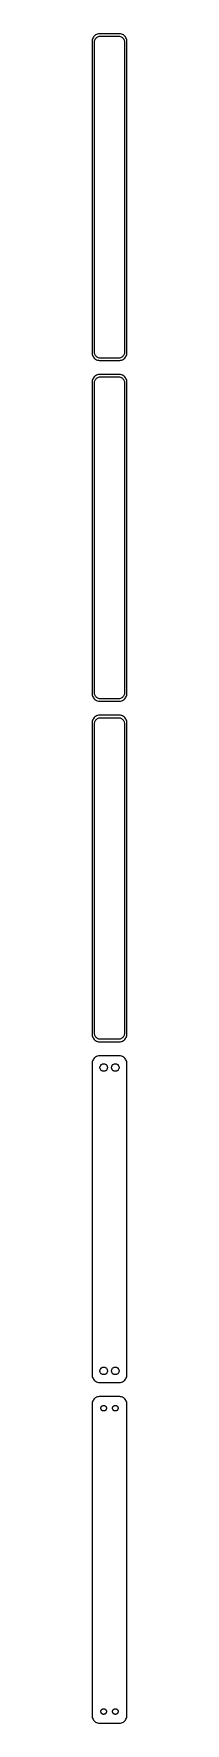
# Model space of a CAD drawing. Header units: metres. Extents: x -11 to 11, y 771 to 1857.
import ezdxf

# ---------------------------------------------------------------- set-up
doc = ezdxf.new("R2010")
doc.units = ezdxf.units.M

msp = doc.modelspace()

# ---------------------------------------------------------------- linework, layer by layer
for p, q in [((-11.2106, 1852.63), (-11.25, 1852)), ((-11.25, 1852), (-11.25, 1652)), ((-11.0929, 1853.24), (-11.2106, 1852.63)), ((-10.8989, 1853.84), (-11.0929, 1853.24)), ((-10.6315, 1854.41), (-10.8989, 1853.84)), ((-10.2951, 1854.94), (-10.6315, 1854.41)), ((-9.89484, 1855.42), (-10.2951, 1854.94)), ((-9.43712, 1855.85), (-9.89484, 1855.42)), ((-9.75, 1851.5), (-9.71844, 1852)), ((-9.75, 1652.5), (-9.75, 1851.5)), ((-9.71844, 1852), (-9.62433, 1852.49)), ((-9.62433, 1852.49), (-9.4691, 1852.97)), ((-9.4691, 1852.97), (-9.25522, 1853.43)), ((-8.92912, 1856.22), (-9.43712, 1855.85)), ((-9.25522, 1853.43), (-8.98605, 1853.85)), ((-8.98605, 1853.85), (-8.66586, 1854.24)), ((-8.37889, 1856.52), (-8.92912, 1856.22)), ((-8.66586, 1854.24), (-8.29968, 1854.58)), ((-7.79507, 1856.76), (-8.37889, 1856.52)), ((-8.29968, 1854.58), (-7.8933, 1854.88)), ((-7.8933, 1854.88), (-7.45311, 1855.12)), ((-7.1869, 1856.91), (-7.79507, 1856.76)), ((-7.45311, 1855.12), (-6.98605, 1855.3)), ((-6.56395, 1856.99), (-7.1869, 1856.91)), ((-6.98605, 1855.3), (-6.49951, 1855.43)), ((6.56395, 1856.99), (-6.56395, 1856.99)), ((-6.49951, 1855.43), (-6.00116, 1855.49)), ((-6.00116, 1855.49), (6.00116, 1855.49)), ((6.00116, 1855.49), (6.49951, 1855.43)), ((6.49951, 1855.43), (6.98605, 1855.3)), ((7.1869, 1856.91), (6.56395, 1856.99)), ((6.98605, 1855.3), (7.45311, 1855.12)), ((7.79507, 1856.76), (7.1869, 1856.91)), ((7.45311, 1855.12), (7.8933, 1854.88)), ((8.37889, 1856.52), (7.79507, 1856.76)), ((7.8933, 1854.88), (8.29968, 1854.58)), ((8.29968, 1854.58), (8.66586, 1854.24)), ((8.92912, 1856.22), (8.37889, 1856.52)), ((8.66586, 1854.24), (8.98605, 1853.85)), ((9.43712, 1855.85), (8.92912, 1856.22)), ((8.98605, 1853.85), (9.25522, 1853.43)), ((9.25522, 1853.43), (9.4691, 1852.97)), ((9.89484, 1855.42), (9.43712, 1855.85)), ((9.4691, 1852.97), (9.62433, 1852.49)), ((9.62433, 1852.49), (9.71844, 1852)), ((9.71844, 1852), (9.75, 1851.5)), ((9.75, 1851.5), (9.75, 1652.5)), ((10.2951, 1854.94), (9.89484, 1855.42)), ((10.6315, 1854.41), (10.2951, 1854.94)), ((10.8989, 1853.84), (10.6315, 1854.41)), ((11.0929, 1853.24), (10.8989, 1853.84)), ((11.2106, 1852.63), (11.0929, 1853.24)), ((11.25, 1852), (11.2106, 1852.63)), ((11.25, 1652), (11.25, 1852)), ((-11.25, 1652), (-11.2106, 1651.37)), ((-11.2106, 1651.37), (-11.0929, 1650.76)), ((-11.0929, 1650.76), (-10.8989, 1650.16)), ((-9.71844, 1652), (-9.75, 1652.5)), ((-9.62433, 1651.51), (-9.71844, 1652)), ((-9.4691, 1651.03), (-9.62433, 1651.51)), ((-9.25522, 1650.57), (-9.4691, 1651.03)), ((9.4691, 1651.03), (9.25522, 1650.57)), ((9.62433, 1651.51), (9.4691, 1651.03)), ((9.71844, 1652), (9.62433, 1651.51)), ((9.75, 1652.5), (9.71844, 1652)), ((10.8989, 1650.16), (11.0929, 1650.76)), ((11.0929, 1650.76), (11.2106, 1651.37)), ((11.2106, 1651.37), (11.25, 1652)), ((-10.8989, 1650.16), (-10.6315, 1649.59)), ((-10.6315, 1649.59), (-10.2951, 1649.06)), ((-10.2951, 1649.06), (-9.89484, 1648.58)), ((-9.89484, 1648.58), (-9.43712, 1648.15)), ((-9.43712, 1648.15), (-8.92912, 1647.78)), ((-8.98605, 1650.15), (-9.25522, 1650.57)), ((-8.66586, 1649.76), (-8.98605, 1650.15)), ((-8.92912, 1647.78), (-8.37889, 1647.48)), ((-8.29968, 1649.42), (-8.66586, 1649.76)), ((-8.37889, 1647.48), (-7.79507, 1647.24)), ((-7.8933, 1649.12), (-8.29968, 1649.42)), ((-7.45311, 1648.88), (-7.8933, 1649.12)), ((-7.79507, 1647.24), (-7.1869, 1647.09)), ((-6.98605, 1648.7), (-7.45311, 1648.88)), ((-7.1869, 1647.09), (-6.56395, 1647.01)), ((-6.49951, 1648.57), (-6.98605, 1648.7)), ((-6.56395, 1647.01), (6.56395, 1647.01)), ((-6.00116, 1648.51), (-6.49951, 1648.57)), ((6.00116, 1648.51), (-6.00116, 1648.51)), ((6.49951, 1648.57), (6.00116, 1648.51)), ((6.98605, 1648.7), (6.49951, 1648.57)), ((6.56395, 1647.01), (7.1869, 1647.09)), ((7.45311, 1648.88), (6.98605, 1648.7)), ((7.1869, 1647.09), (7.79507, 1647.24)), ((7.8933, 1649.12), (7.45311, 1648.88)), ((7.79507, 1647.24), (8.37889, 1647.48)), ((8.29968, 1649.42), (7.8933, 1649.12)), ((8.66586, 1649.76), (8.29968, 1649.42)), ((8.37889, 1647.48), (8.92912, 1647.78)), ((8.98605, 1650.15), (8.66586, 1649.76)), ((8.92912, 1647.78), (9.43712, 1648.15)), ((9.25522, 1650.57), (8.98605, 1650.15)), ((9.43712, 1648.15), (9.89484, 1648.58)), ((9.89484, 1648.58), (10.2951, 1649.06)), ((10.2951, 1649.06), (10.6315, 1649.59)), ((10.6315, 1649.59), (10.8989, 1650.16)), ((-11.2106, 1633.63), (-11.25, 1633)), ((-11.25, 1633), (-11.25, 1433)), ((-11.0929, 1634.24), (-11.2106, 1633.63)), ((-10.8989, 1634.84), (-11.0929, 1634.24)), ((-10.6315, 1635.41), (-10.8989, 1634.84)), ((-10.2951, 1635.94), (-10.6315, 1635.41)), ((-9.89484, 1636.42), (-10.2951, 1635.94)), ((-9.43712, 1636.85), (-9.89484, 1636.42)), ((-9.75, 1632.5), (-9.71844, 1633)), ((-9.75, 1433.5), (-9.75, 1632.5)), ((-9.71844, 1633), (-9.62433, 1633.49)), ((-9.62433, 1633.49), (-9.4691, 1633.97)), ((-9.4691, 1633.97), (-9.25522, 1634.43)), ((-8.92912, 1637.22), (-9.43712, 1636.85)), ((-9.25522, 1634.43), (-8.98605, 1634.85)), ((-8.98605, 1634.85), (-8.66586, 1635.24)), ((-8.37889, 1637.52), (-8.92912, 1637.22)), ((-8.66586, 1635.24), (-8.29968, 1635.58)), ((-7.79507, 1637.76), (-8.37889, 1637.52)), ((-8.29968, 1635.58), (-7.8933, 1635.88)), ((-7.8933, 1635.88), (-7.45311, 1636.12)), ((-7.1869, 1637.91), (-7.79507, 1637.76)), ((-7.45311, 1636.12), (-6.98605, 1636.3)), ((-6.56395, 1637.99), (-7.1869, 1637.91)), ((-6.98605, 1636.3), (-6.49951, 1636.43)), ((6.56395, 1637.99), (-6.56395, 1637.99)), ((-6.49951, 1636.43), (-6.00116, 1636.49)), ((-6.00116, 1636.49), (6.00116, 1636.49)), ((6.00116, 1636.49), (6.49951, 1636.43)), ((6.49951, 1636.43), (6.98605, 1636.3)), ((7.1869, 1637.91), (6.56395, 1637.99)), ((6.98605, 1636.3), (7.45311, 1636.12)), ((7.79507, 1637.76), (7.1869, 1637.91)), ((7.45311, 1636.12), (7.8933, 1635.88)), ((8.37889, 1637.52), (7.79507, 1637.76)), ((7.8933, 1635.88), (8.29968, 1635.58)), ((8.29968, 1635.58), (8.66586, 1635.24)), ((8.92912, 1637.22), (8.37889, 1637.52)), ((8.66586, 1635.24), (8.98605, 1634.85)), ((9.43712, 1636.85), (8.92912, 1637.22)), ((8.98605, 1634.85), (9.25522, 1634.43)), ((9.25522, 1634.43), (9.4691, 1633.97)), ((9.89484, 1636.42), (9.43712, 1636.85)), ((9.4691, 1633.97), (9.62433, 1633.49)), ((9.62433, 1633.49), (9.71844, 1633)), ((9.71844, 1633), (9.75, 1632.5)), ((9.75, 1632.5), (9.75, 1433.5)), ((10.2951, 1635.94), (9.89484, 1636.42)), ((10.6315, 1635.41), (10.2951, 1635.94)), ((10.8989, 1634.84), (10.6315, 1635.41)), ((11.0929, 1634.24), (10.8989, 1634.84)), ((11.2106, 1633.63), (11.0929, 1634.24)), ((11.25, 1633), (11.2106, 1633.63)), ((11.25, 1433), (11.25, 1633)), ((-9.71844, 1433), (-9.75, 1433.5)), ((9.75, 1433.5), (9.71844, 1433)), ((-11.25, 1433), (-11.2106, 1432.37)), ((-11.2106, 1432.37), (-11.0929, 1431.76)), ((-11.0929, 1431.76), (-10.8989, 1431.16)), ((-10.8989, 1431.16), (-10.6315, 1430.59)), ((-10.6315, 1430.59), (-10.2951, 1430.06)), ((-10.2951, 1430.06), (-9.89484, 1429.58)), ((-9.89484, 1429.58), (-9.43712, 1429.15)), ((-9.62433, 1432.51), (-9.71844, 1433)), ((-9.4691, 1432.03), (-9.62433, 1432.51)), ((-9.25522, 1431.57), (-9.4691, 1432.03)), ((-9.43712, 1429.15), (-8.92912, 1428.78)), ((-8.98605, 1431.15), (-9.25522, 1431.57)), ((-8.66586, 1430.76), (-8.98605, 1431.15)), ((-8.92912, 1428.78), (-8.37889, 1428.48)), ((-8.29968, 1430.42), (-8.66586, 1430.76)), ((-8.37889, 1428.48), (-7.79507, 1428.24)), ((-7.8933, 1430.12), (-8.29968, 1430.42)), ((-7.45311, 1429.88), (-7.8933, 1430.12)), ((-7.79507, 1428.24), (-7.1869, 1428.09)), ((-6.98605, 1429.7), (-7.45311, 1429.88)), ((-7.1869, 1428.09), (-6.56395, 1428.01)), ((-6.49951, 1429.57), (-6.98605, 1429.7)), ((-6.56395, 1428.01), (6.56395, 1428.01)), ((-6.00116, 1429.51), (-6.49951, 1429.57)), ((6.00116, 1429.51), (-6.00116, 1429.51)), ((6.49951, 1429.57), (6.00116, 1429.51)), ((6.98605, 1429.7), (6.49951, 1429.57)), ((6.56395, 1428.01), (7.1869, 1428.09)), ((7.45311, 1429.88), (6.98605, 1429.7)), ((7.1869, 1428.09), (7.79507, 1428.24)), ((7.8933, 1430.12), (7.45311, 1429.88)), ((7.79507, 1428.24), (8.37889, 1428.48)), ((8.29968, 1430.42), (7.8933, 1430.12)), ((8.66586, 1430.76), (8.29968, 1430.42)), ((8.37889, 1428.48), (8.92912, 1428.78)), ((8.98605, 1431.15), (8.66586, 1430.76)), ((8.92912, 1428.78), (9.43712, 1429.15)), ((9.25522, 1431.57), (8.98605, 1431.15)), ((9.4691, 1432.03), (9.25522, 1431.57)), ((9.43712, 1429.15), (9.89484, 1429.58)), ((9.62433, 1432.51), (9.4691, 1432.03)), ((9.71844, 1433), (9.62433, 1432.51)), ((9.89484, 1429.58), (10.2951, 1430.06)), ((10.2951, 1430.06), (10.6315, 1430.59)), ((10.6315, 1430.59), (10.8989, 1431.16)), ((10.8989, 1431.16), (11.0929, 1431.76)), ((11.0929, 1431.76), (11.2106, 1432.37)), ((11.2106, 1432.37), (11.25, 1433)), ((-11.2106, 1414.63), (-11.25, 1414)), ((-11.25, 1414), (-11.25, 1214)), ((-11.0929, 1415.24), (-11.2106, 1414.63)), ((-10.8989, 1415.84), (-11.0929, 1415.24)), ((-10.6315, 1416.41), (-10.8989, 1415.84)), ((-10.2951, 1416.94), (-10.6315, 1416.41)), ((-9.89484, 1417.42), (-10.2951, 1416.94)), ((-9.43712, 1417.85), (-9.89484, 1417.42)), ((-9.62262, 1413.5), (-9.59209, 1413.99)), ((-9.62262, 1214.5), (-9.62262, 1413.5)), ((-9.59209, 1413.99), (-9.50096, 1414.46)), ((-9.50096, 1414.46), (-9.35068, 1414.93)), ((-8.92912, 1418.22), (-9.43712, 1417.85)), ((-9.35068, 1414.93), (-9.1436, 1415.37)), ((-9.1436, 1415.37), (-8.88301, 1415.78)), ((-8.37889, 1418.52), (-8.92912, 1418.22)), ((-8.88301, 1415.78), (-8.57301, 1416.15)), ((-8.57301, 1416.15), (-8.21851, 1416.48)), ((-7.79507, 1418.76), (-8.37889, 1418.52)), ((-8.21851, 1416.48), (-7.82506, 1416.77)), ((-7.82506, 1416.77), (-7.39888, 1417)), ((-7.1869, 1418.91), (-7.79507, 1418.76)), ((-7.39888, 1417), (-6.9467, 1417.18)), ((-6.56395, 1418.99), (-7.1869, 1418.91)), ((-6.9467, 1417.18), (-6.47565, 1417.3)), ((6.56395, 1418.99), (-6.56395, 1418.99)), ((-6.47565, 1417.3), (-5.99316, 1417.36)), ((-5.99316, 1417.36), (5.99316, 1417.36)), ((5.99316, 1417.36), (6.47565, 1417.3)), ((6.47565, 1417.3), (6.9467, 1417.18)), ((7.1869, 1418.91), (6.56395, 1418.99)), ((6.9467, 1417.18), (7.39888, 1417)), ((7.79507, 1418.76), (7.1869, 1418.91)), ((7.39888, 1417), (7.82506, 1416.77)), ((8.37889, 1418.52), (7.79507, 1418.76)), ((7.82506, 1416.77), (8.21851, 1416.48)), ((8.21851, 1416.48), (8.57301, 1416.15)), ((8.92912, 1418.22), (8.37889, 1418.52)), ((8.57301, 1416.15), (8.88301, 1415.78)), ((8.88301, 1415.78), (9.1436, 1415.37)), ((9.43712, 1417.85), (8.92912, 1418.22)), ((9.1436, 1415.37), (9.35068, 1414.93)), ((9.35068, 1414.93), (9.50096, 1414.46)), ((9.89484, 1417.42), (9.43712, 1417.85)), ((9.50096, 1414.46), (9.59209, 1413.99)), ((9.59209, 1413.99), (9.62262, 1413.5)), ((9.62262, 1413.5), (9.62262, 1214.5)), ((10.2951, 1416.94), (9.89484, 1417.42)), ((10.6315, 1416.41), (10.2951, 1416.94)), ((10.8989, 1415.84), (10.6315, 1416.41)), ((11.0929, 1415.24), (10.8989, 1415.84)), ((11.2106, 1414.63), (11.0929, 1415.24)), ((11.25, 1414), (11.2106, 1414.63)), ((11.25, 1214), (11.25, 1414)), ((-11.25, 1214), (-11.2106, 1213.37)), ((-11.2106, 1213.37), (-11.0929, 1212.76)), ((-11.0929, 1212.76), (-10.8989, 1212.16)), ((-10.8989, 1212.16), (-10.6315, 1211.59)), ((-10.6315, 1211.59), (-10.2951, 1211.06)), ((-10.2951, 1211.06), (-9.89484, 1210.58)), ((-9.89484, 1210.58), (-9.43712, 1210.15)), ((-9.59209, 1214.01), (-9.62262, 1214.5)), ((-9.50096, 1213.54), (-9.59209, 1214.01)), ((-9.35068, 1213.07), (-9.50096, 1213.54)), ((-9.43712, 1210.15), (-8.92912, 1209.78)), ((-9.1436, 1212.63), (-9.35068, 1213.07)), ((-8.88301, 1212.22), (-9.1436, 1212.63)), ((-8.92912, 1209.78), (-8.37889, 1209.48)), ((-8.57301, 1211.85), (-8.88301, 1212.22)), ((-8.21851, 1211.52), (-8.57301, 1211.85)), ((-8.37889, 1209.48), (-7.79507, 1209.24)), ((-7.82506, 1211.23), (-8.21851, 1211.52)), ((-7.39888, 1211), (-7.82506, 1211.23)), ((-7.79507, 1209.24), (-7.1869, 1209.09)), ((-6.9467, 1210.82), (-7.39888, 1211)), ((-7.1869, 1209.09), (-6.56395, 1209.01)), ((-6.47565, 1210.7), (-6.9467, 1210.82)), ((-6.56395, 1209.01), (6.56395, 1209.01)), ((-5.99316, 1210.64), (-6.47565, 1210.7)), ((5.99316, 1210.64), (-5.99316, 1210.64)), ((6.47565, 1210.7), (5.99316, 1210.64)), ((6.9467, 1210.82), (6.47565, 1210.7)), ((6.56395, 1209.01), (7.1869, 1209.09)), ((7.39888, 1211), (6.9467, 1210.82)), ((7.1869, 1209.09), (7.79507, 1209.24)), ((7.82506, 1211.23), (7.39888, 1211)), ((7.79507, 1209.24), (8.37889, 1209.48)), ((8.21851, 1211.52), (7.82506, 1211.23)), ((8.57301, 1211.85), (8.21851, 1211.52)), ((8.37889, 1209.48), (8.92912, 1209.78)), ((8.88301, 1212.22), (8.57301, 1211.85)), ((9.1436, 1212.63), (8.88301, 1212.22)), ((8.92912, 1209.78), (9.43712, 1210.15)), ((9.35068, 1213.07), (9.1436, 1212.63)), ((9.50096, 1213.54), (9.35068, 1213.07)), ((9.43712, 1210.15), (9.89484, 1210.58)), ((9.59209, 1214.01), (9.50096, 1213.54)), ((9.62262, 1214.5), (9.59209, 1214.01)), ((9.89484, 1210.58), (10.2951, 1211.06)), ((10.2951, 1211.06), (10.6315, 1211.59)), ((10.6315, 1211.59), (10.8989, 1212.16)), ((10.8989, 1212.16), (11.0929, 1212.76)), ((11.0929, 1212.76), (11.2106, 1213.37)), ((11.2106, 1213.37), (11.25, 1214)), ((-11.2106, 1195.63), (-11.25, 1195)), ((-11.25, 1195), (-11.25, 995)), ((-11.0929, 1196.24), (-11.2106, 1195.63)), ((-10.8989, 1196.84), (-11.0929, 1196.24)), ((-10.6315, 1197.41), (-10.8989, 1196.84)), ((-10.2951, 1197.94), (-10.6315, 1197.41)), ((-9.89484, 1198.42), (-10.2951, 1197.94)), ((-9.43712, 1198.85), (-9.89484, 1198.42)), ((-8.92912, 1199.22), (-9.43712, 1198.85)), ((-8.37889, 1199.52), (-8.92912, 1199.22)), ((-7.79507, 1199.76), (-8.37889, 1199.52)), ((-7.1869, 1199.91), (-7.79507, 1199.76)), ((-6.56395, 1199.99), (-7.1869, 1199.91)), ((6.56395, 1199.99), (-6.56395, 1199.99)), ((-5.03598, 1194.53), (-4.77187, 1194.67)), ((-4.77187, 1194.67), (-4.49164, 1194.78)), ((-4.49164, 1194.78), (-4.19971, 1194.86)), ((-4.19971, 1194.86), (-3.9007, 1194.9)), ((-3.9007, 1194.9), (-3.59929, 1194.9)), ((-3.59929, 1194.9), (-3.30028, 1194.86)), ((-3.30028, 1194.86), (-3.00835, 1194.78)), ((-3.00835, 1194.78), (-2.72812, 1194.67)), ((-2.72812, 1194.67), (-2.464, 1194.53)), ((2.464, 1194.53), (2.72812, 1194.67)), ((2.72812, 1194.67), (3.00835, 1194.78)), ((3.00835, 1194.78), (3.30028, 1194.86)), ((3.30028, 1194.86), (3.59929, 1194.9)), ((3.59929, 1194.9), (3.9007, 1194.9)), ((3.9007, 1194.9), (4.19971, 1194.86)), ((4.19971, 1194.86), (4.49164, 1194.78)), ((4.49164, 1194.78), (4.77187, 1194.67)), ((4.77187, 1194.67), (5.03598, 1194.53)), ((7.1869, 1199.91), (6.56395, 1199.99)), ((7.79507, 1199.76), (7.1869, 1199.91)), ((8.37889, 1199.52), (7.79507, 1199.76)), ((8.92912, 1199.22), (8.37889, 1199.52)), ((9.43712, 1198.85), (8.92912, 1199.22)), ((9.89484, 1198.42), (9.43712, 1198.85)), ((10.2951, 1197.94), (9.89484, 1198.42)), ((10.6315, 1197.41), (10.2951, 1197.94)), ((10.8989, 1196.84), (10.6315, 1197.41)), ((11.0929, 1196.24), (10.8989, 1196.84)), ((11.2106, 1195.63), (11.0929, 1196.24)), ((11.25, 1195), (11.2106, 1195.63)), ((11.25, 995), (11.25, 1195)), ((-6.14999, 1192.5), (-6.13107, 1192.8)), ((-6.13107, 1192.2), (-6.14999, 1192.5)), ((-6.13107, 1192.8), (-6.07458, 1193.1)), ((-6.07458, 1191.9), (-6.13107, 1192.2)), ((-6.07458, 1193.1), (-5.98146, 1193.38)), ((-5.98146, 1191.62), (-6.07458, 1191.9)), ((-5.98146, 1193.38), (-5.85313, 1193.66)), ((-5.85313, 1191.34), (-5.98146, 1191.62)), ((-5.85313, 1193.66), (-5.69164, 1193.91)), ((-5.69164, 1191.09), (-5.85313, 1191.34)), ((-5.69164, 1193.91), (-5.49951, 1194.14)), ((-5.49951, 1190.86), (-5.69164, 1191.09)), ((-5.49951, 1194.14), (-5.27982, 1194.35)), ((-5.27982, 1190.65), (-5.49951, 1190.86)), ((-5.27982, 1194.35), (-5.03598, 1194.53)), ((-5.03598, 1190.47), (-5.27982, 1190.65)), ((-4.77187, 1190.33), (-5.03598, 1190.47)), ((-4.49164, 1190.22), (-4.77187, 1190.33)), ((-4.19971, 1190.14), (-4.49164, 1190.22)), ((-3.9007, 1190.1), (-4.19971, 1190.14)), ((-3.59929, 1190.1), (-3.9007, 1190.1)), ((-3.30028, 1190.14), (-3.59929, 1190.1)), ((-3.00835, 1190.22), (-3.30028, 1190.14)), ((-2.72812, 1190.33), (-3.00835, 1190.22)), ((-2.464, 1190.47), (-2.72812, 1190.33)), ((-2.464, 1194.53), (-2.22017, 1194.35)), ((-2.22017, 1190.65), (-2.464, 1190.47)), ((-2.22017, 1194.35), (-2.00047, 1194.14)), ((-2.00047, 1190.86), (-2.22017, 1190.65)), ((-2.00047, 1194.14), (-1.80835, 1193.91)), ((-1.80835, 1191.09), (-2.00047, 1190.86)), ((-1.80835, 1193.91), (-1.64685, 1193.66)), ((-1.64685, 1191.34), (-1.80835, 1191.09)), ((-1.64685, 1193.66), (-1.51852, 1193.38)), ((-1.51852, 1191.62), (-1.64685, 1191.34)), ((-1.51852, 1193.38), (-1.4254, 1193.1)), ((-1.4254, 1191.9), (-1.51852, 1191.62)), ((-1.4254, 1193.1), (-1.36891, 1192.8)), ((-1.36891, 1192.2), (-1.4254, 1191.9)), ((-1.36891, 1192.8), (-1.34999, 1192.5)), ((-1.34999, 1192.5), (-1.36891, 1192.2)), ((1.34999, 1192.5), (1.36891, 1192.8)), ((1.36891, 1192.2), (1.34999, 1192.5)), ((1.36891, 1192.8), (1.4254, 1193.1)), ((1.4254, 1191.9), (1.36891, 1192.2)), ((1.4254, 1193.1), (1.51852, 1193.38)), ((1.51852, 1191.62), (1.4254, 1191.9)), ((1.51852, 1193.38), (1.64685, 1193.66)), ((1.64685, 1191.34), (1.51852, 1191.62)), ((1.64685, 1193.66), (1.80835, 1193.91)), ((1.80835, 1191.09), (1.64685, 1191.34)), ((1.80835, 1193.91), (2.00047, 1194.14)), ((2.00047, 1190.86), (1.80835, 1191.09)), ((2.00047, 1194.14), (2.22017, 1194.35)), ((2.22017, 1190.65), (2.00047, 1190.86)), ((2.22017, 1194.35), (2.464, 1194.53)), ((2.464, 1190.47), (2.22017, 1190.65)), ((2.72812, 1190.33), (2.464, 1190.47)), ((3.00835, 1190.22), (2.72812, 1190.33)), ((3.30028, 1190.14), (3.00835, 1190.22)), ((3.59929, 1190.1), (3.30028, 1190.14)), ((3.9007, 1190.1), (3.59929, 1190.1)), ((4.19971, 1190.14), (3.9007, 1190.1)), ((4.49164, 1190.22), (4.19971, 1190.14)), ((4.77187, 1190.33), (4.49164, 1190.22)), ((5.03598, 1190.47), (4.77187, 1190.33)), ((5.03598, 1194.53), (5.27982, 1194.35)), ((5.27982, 1190.65), (5.03598, 1190.47)), ((5.27982, 1194.35), (5.49951, 1194.14)), ((5.49951, 1190.86), (5.27982, 1190.65)), ((5.49951, 1194.14), (5.69164, 1193.91)), ((5.69164, 1191.09), (5.49951, 1190.86)), ((5.69164, 1193.91), (5.85313, 1193.66)), ((5.85313, 1191.34), (5.69164, 1191.09)), ((5.85313, 1193.66), (5.98146, 1193.38)), ((5.98146, 1191.62), (5.85313, 1191.34)), ((5.98146, 1193.38), (6.07458, 1193.1)), ((6.07458, 1191.9), (5.98146, 1191.62)), ((6.07458, 1193.1), (6.13107, 1192.8)), ((6.13107, 1192.2), (6.07458, 1191.9)), ((6.13107, 1192.8), (6.14999, 1192.5)), ((6.14999, 1192.5), (6.13107, 1192.2)), ((-5.69164, 998.911), (-5.49951, 999.143)), ((-5.49951, 999.143), (-5.27982, 999.349)), ((-5.27982, 999.349), (-5.03598, 999.526)), ((-5.03598, 999.526), (-4.77187, 999.672)), ((-4.77187, 999.672), (-4.49164, 999.783)), ((-4.49164, 999.783), (-4.19971, 999.857)), ((-4.19971, 999.857), (-3.9007, 999.895)), ((-3.9007, 999.895), (-3.59929, 999.895)), ((-3.59929, 999.895), (-3.30028, 999.857)), ((-3.30028, 999.857), (-3.00835, 999.783)), ((-3.00835, 999.783), (-2.72812, 999.672)), ((-2.72812, 999.672), (-2.464, 999.526)), ((-2.464, 999.526), (-2.22017, 999.349)), ((-2.22017, 999.349), (-2.00047, 999.143)), ((-2.00047, 999.143), (-1.80835, 998.911)), ((1.80835, 998.911), (2.00047, 999.143)), ((2.00047, 999.143), (2.22017, 999.349)), ((2.22017, 999.349), (2.464, 999.526)), ((2.464, 999.526), (2.72812, 999.672)), ((2.72812, 999.672), (3.00835, 999.783)), ((3.00835, 999.783), (3.30028, 999.857)), ((3.30028, 999.857), (3.59929, 999.895)), ((3.59929, 999.895), (3.9007, 999.895)), ((3.9007, 999.895), (4.19971, 999.857)), ((4.19971, 999.857), (4.49164, 999.783)), ((4.49164, 999.783), (4.77187, 999.672)), ((4.77187, 999.672), (5.03598, 999.526)), ((5.03598, 999.526), (5.27982, 999.349)), ((5.27982, 999.349), (5.49951, 999.143)), ((5.49951, 999.143), (5.69164, 998.911)), ((-11.25, 995), (-11.2106, 994.373)), ((-11.2106, 994.373), (-11.0929, 993.757)), ((-11.0929, 993.757), (-10.8989, 993.159)), ((-10.8989, 993.159), (-10.6315, 992.591)), ((-10.6315, 992.591), (-10.2951, 992.061)), ((-10.2951, 992.061), (-9.89484, 991.577)), ((-9.89484, 991.577), (-9.43712, 991.147)), ((-9.43712, 991.147), (-8.92912, 990.778)), ((-8.92912, 990.778), (-8.37889, 990.476)), ((-8.37889, 990.476), (-7.79507, 990.245)), ((-7.79507, 990.245), (-7.1869, 990.089)), ((-7.1869, 990.089), (-6.56395, 990.01)), ((-6.56395, 990.01), (6.56395, 990.01)), ((-6.14999, 997.5), (-6.13107, 997.801)), ((-6.13107, 997.199), (-6.14999, 997.5)), ((-6.13107, 997.801), (-6.07458, 998.097)), ((-6.07458, 996.903), (-6.13107, 997.199)), ((-6.07458, 998.097), (-5.98146, 998.383)), ((-5.98146, 996.617), (-6.07458, 996.903)), ((-5.98146, 998.383), (-5.85313, 998.656)), ((-5.85313, 996.344), (-5.98146, 996.617)), ((-5.85313, 998.656), (-5.69164, 998.911)), ((-5.69164, 996.089), (-5.85313, 996.344)), ((-5.49951, 995.857), (-5.69164, 996.089)), ((-5.27982, 995.651), (-5.49951, 995.857)), ((-5.03598, 995.474), (-5.27982, 995.651)), ((-4.77187, 995.328), (-5.03598, 995.474)), ((-4.49164, 995.217), (-4.77187, 995.328)), ((-4.19971, 995.143), (-4.49164, 995.217)), ((-3.9007, 995.105), (-4.19971, 995.143)), ((-3.59929, 995.105), (-3.9007, 995.105)), ((-3.30028, 995.143), (-3.59929, 995.105)), ((-3.00835, 995.217), (-3.30028, 995.143)), ((-2.72812, 995.328), (-3.00835, 995.217)), ((-2.464, 995.474), (-2.72812, 995.328)), ((-2.22017, 995.651), (-2.464, 995.474)), ((-2.00047, 995.857), (-2.22017, 995.651)), ((-1.80835, 996.089), (-2.00047, 995.857)), ((-1.80835, 998.911), (-1.64685, 998.656)), ((-1.64685, 996.344), (-1.80835, 996.089)), ((-1.64685, 998.656), (-1.51852, 998.383)), ((-1.51852, 996.617), (-1.64685, 996.344)), ((-1.51852, 998.383), (-1.4254, 998.097)), ((-1.4254, 996.903), (-1.51852, 996.617)), ((-1.4254, 998.097), (-1.36891, 997.801)), ((-1.36891, 997.199), (-1.4254, 996.903)), ((-1.36891, 997.801), (-1.34999, 997.5)), ((-1.34999, 997.5), (-1.36891, 997.199)), ((1.34999, 997.5), (1.36891, 997.801)), ((1.36891, 997.199), (1.34999, 997.5)), ((1.36891, 997.801), (1.4254, 998.097)), ((1.4254, 996.903), (1.36891, 997.199)), ((1.4254, 998.097), (1.51852, 998.383)), ((1.51852, 996.617), (1.4254, 996.903)), ((1.51852, 998.383), (1.64685, 998.656)), ((1.64685, 996.344), (1.51852, 996.617)), ((1.64685, 998.656), (1.80835, 998.911)), ((1.80835, 996.089), (1.64685, 996.344)), ((2.00047, 995.857), (1.80835, 996.089)), ((2.22017, 995.651), (2.00047, 995.857)), ((2.464, 995.474), (2.22017, 995.651)), ((2.72812, 995.328), (2.464, 995.474)), ((3.00835, 995.217), (2.72812, 995.328)), ((3.30028, 995.143), (3.00835, 995.217)), ((3.59929, 995.105), (3.30028, 995.143)), ((3.9007, 995.105), (3.59929, 995.105)), ((4.19971, 995.143), (3.9007, 995.105)), ((4.49164, 995.217), (4.19971, 995.143)), ((4.77187, 995.328), (4.49164, 995.217)), ((5.03598, 995.474), (4.77187, 995.328)), ((5.27982, 995.651), (5.03598, 995.474)), ((5.49951, 995.857), (5.27982, 995.651)), ((5.69164, 996.089), (5.49951, 995.857)), ((5.69164, 998.911), (5.85313, 998.656)), ((5.85313, 996.344), (5.69164, 996.089)), ((5.85313, 998.656), (5.98146, 998.383)), ((5.98146, 996.617), (5.85313, 996.344)), ((5.98146, 998.383), (6.07458, 998.097)), ((6.07458, 996.903), (5.98146, 996.617)), ((6.07458, 998.097), (6.13107, 997.801)), ((6.13107, 997.199), (6.07458, 996.903)), ((6.13107, 997.801), (6.14999, 997.5)), ((6.14999, 997.5), (6.13107, 997.199)), ((6.56395, 990.01), (7.1869, 990.089)), ((7.1869, 990.089), (7.79507, 990.245)), ((7.79507, 990.245), (8.37889, 990.476)), ((8.37889, 990.476), (8.92912, 990.778)), ((8.92912, 990.778), (9.43712, 991.147)), ((9.43712, 991.147), (9.89484, 991.577)), ((9.89484, 991.577), (10.2951, 992.061)), ((10.2951, 992.061), (10.6315, 992.591)), ((10.6315, 992.591), (10.8989, 993.159)), ((10.8989, 993.159), (11.0929, 993.757)), ((11.0929, 993.757), (11.2106, 994.373)), ((11.2106, 994.373), (11.25, 995)), ((-10.8989, 977.841), (-11.0929, 977.243)), ((-10.6315, 978.409), (-10.8989, 977.841)), ((-10.2951, 978.939), (-10.6315, 978.409)), ((-9.89484, 979.423), (-10.2951, 978.939)), ((-9.43712, 979.853), (-9.89484, 979.423)), ((-8.92912, 980.222), (-9.43712, 979.853)), ((-8.37889, 980.524), (-8.92912, 980.222)), ((-7.79507, 980.755), (-8.37889, 980.524)), ((-7.1869, 980.911), (-7.79507, 980.755)), ((-6.56395, 980.99), (-7.1869, 980.911)), ((6.56395, 980.99), (-6.56395, 980.99)), ((7.1869, 980.911), (6.56395, 980.99)), ((7.79507, 980.755), (7.1869, 980.911)), ((8.37889, 980.524), (7.79507, 980.755)), ((8.92912, 980.222), (8.37889, 980.524)), ((9.43712, 979.853), (8.92912, 980.222)), ((9.89484, 979.423), (9.43712, 979.853)), ((10.2951, 978.939), (9.89484, 979.423)), ((10.6315, 978.409), (10.2951, 978.939)), ((10.8989, 977.841), (10.6315, 978.409)), ((11.0929, 977.243), (10.8989, 977.841)), ((-11.2106, 976.627), (-11.25, 976)), ((-11.25, 976), (-11.25, 776)), ((-11.0929, 977.243), (-11.2106, 976.627)), ((-5.54999, 973.5), (-5.5358, 973.726)), ((-5.5358, 973.274), (-5.54999, 973.5)), ((-5.5358, 973.726), (-5.49344, 973.948)), ((-5.49344, 973.052), (-5.5358, 973.274)), ((-5.49344, 973.948), (-5.42358, 974.163)), ((-5.42358, 972.837), (-5.49344, 973.052)), ((-5.42358, 974.163), (-5.32735, 974.367)), ((-5.32735, 972.633), (-5.42358, 972.837)), ((-5.32735, 974.367), (-5.20622, 974.558)), ((-5.20622, 972.442), (-5.32735, 972.633)), ((-5.20622, 974.558), (-5.06213, 974.732)), ((-5.06213, 972.268), (-5.20622, 972.442)), ((-5.06213, 974.732), (-4.89735, 974.887)), ((-4.89735, 972.113), (-5.06213, 972.268)), ((-4.89735, 974.887), (-4.71448, 975.02)), ((-4.71448, 971.98), (-4.89735, 972.113)), ((-4.71448, 975.02), (-4.51639, 975.129)), ((-4.51639, 971.871), (-4.71448, 971.98)), ((-4.51639, 975.129), (-4.30623, 975.212)), ((-4.30623, 971.788), (-4.51639, 971.871)), ((-4.30623, 975.212), (-4.08728, 975.268)), ((-4.08728, 971.732), (-4.30623, 971.788)), ((-4.08728, 975.268), (-3.86302, 975.296)), ((-3.86302, 971.704), (-4.08728, 971.732)), ((-3.86302, 975.296), (-3.63696, 975.296)), ((-3.63696, 971.704), (-3.86302, 971.704)), ((-3.63696, 975.296), (-3.4127, 975.268)), ((-3.4127, 971.732), (-3.63696, 971.704)), ((-3.4127, 975.268), (-3.19376, 975.212)), ((-3.19376, 971.788), (-3.4127, 971.732)), ((-3.19376, 975.212), (-2.9836, 975.129)), ((-2.9836, 971.871), (-3.19376, 971.788)), ((-2.9836, 975.129), (-2.78551, 975.02)), ((-2.78551, 971.98), (-2.9836, 971.871)), ((-2.78551, 975.02), (-2.60263, 974.887)), ((-2.60263, 972.113), (-2.78551, 971.98)), ((-2.60263, 974.887), (-2.43785, 974.732)), ((-2.43785, 972.268), (-2.60263, 972.113)), ((-2.43785, 974.732), (-2.29376, 974.558)), ((-2.29376, 972.442), (-2.43785, 972.268)), ((-2.29376, 974.558), (-2.17264, 974.367)), ((-2.17264, 972.633), (-2.29376, 972.442)), ((-2.17264, 974.367), (-2.0764, 974.163)), ((-2.0764, 972.837), (-2.17264, 972.633)), ((-2.0764, 974.163), (-2.00655, 973.948)), ((-2.00655, 973.052), (-2.0764, 972.837)), ((-2.00655, 973.948), (-1.96419, 973.726)), ((-1.96419, 973.274), (-2.00655, 973.052)), ((-1.96419, 973.726), (-1.95, 973.5)), ((-1.95, 973.5), (-1.96419, 973.274)), ((1.95, 973.5), (1.96419, 973.726)), ((1.96419, 973.274), (1.95, 973.5)), ((1.96419, 973.726), (2.00655, 973.948)), ((2.00655, 973.052), (1.96419, 973.274)), ((2.00655, 973.948), (2.0764, 974.163)), ((2.0764, 972.837), (2.00655, 973.052)), ((2.0764, 974.163), (2.17264, 974.367)), ((2.17264, 972.633), (2.0764, 972.837)), ((2.17264, 974.367), (2.29376, 974.558)), ((2.29376, 972.442), (2.17264, 972.633)), ((2.29376, 974.558), (2.43785, 974.732)), ((2.43785, 972.268), (2.29376, 972.442)), ((2.43785, 974.732), (2.60263, 974.887)), ((2.60263, 972.113), (2.43785, 972.268)), ((2.60263, 974.887), (2.78551, 975.02)), ((2.78551, 971.98), (2.60263, 972.113)), ((2.78551, 975.02), (2.9836, 975.129)), ((2.9836, 971.871), (2.78551, 971.98)), ((2.9836, 975.129), (3.19376, 975.212)), ((3.19376, 971.788), (2.9836, 971.871)), ((3.19376, 975.212), (3.4127, 975.268)), ((3.4127, 971.732), (3.19376, 971.788)), ((3.4127, 975.268), (3.63696, 975.296)), ((3.63696, 971.704), (3.4127, 971.732)), ((3.63696, 975.296), (3.86302, 975.296)), ((3.86302, 971.704), (3.63696, 971.704)), ((3.86302, 975.296), (4.08728, 975.268)), ((4.08728, 971.732), (3.86302, 971.704)), ((4.08728, 975.268), (4.30623, 975.212)), ((4.30623, 971.788), (4.08728, 971.732)), ((4.30623, 975.212), (4.51639, 975.129)), ((4.51639, 971.871), (4.30623, 971.788)), ((4.51639, 975.129), (4.71448, 975.02)), ((4.71448, 971.98), (4.51639, 971.871)), ((4.71448, 975.02), (4.89735, 974.887)), ((4.89735, 972.113), (4.71448, 971.98)), ((4.89735, 974.887), (5.06213, 974.732)), ((5.06213, 972.268), (4.89735, 972.113)), ((5.06213, 974.732), (5.20622, 974.558)), ((5.20622, 972.442), (5.06213, 972.268)), ((5.20622, 974.558), (5.32735, 974.367)), ((5.32735, 972.633), (5.20622, 972.442)), ((5.32735, 974.367), (5.42358, 974.163)), ((5.42358, 972.837), (5.32735, 972.633)), ((5.42358, 974.163), (5.49344, 973.948)), ((5.49344, 973.052), (5.42358, 972.837)), ((5.49344, 973.948), (5.5358, 973.726)), ((5.5358, 973.274), (5.49344, 973.052)), ((5.5358, 973.726), (5.54999, 973.5)), ((5.54999, 973.5), (5.5358, 973.274)), ((11.2106, 976.627), (11.0929, 977.243)), ((11.25, 976), (11.2106, 976.627)), ((11.25, 776), (11.25, 976)), ((-11.25, 776), (-11.2106, 775.373)), ((-11.2106, 775.373), (-11.0929, 774.757)), ((-11.0929, 774.757), (-10.8989, 774.159)), ((-10.8989, 774.159), (-10.6315, 773.591)), ((-10.6315, 773.591), (-10.2951, 773.061)), ((-10.2951, 773.061), (-9.89484, 772.577)), ((-9.89484, 772.577), (-9.43712, 772.147)), ((-9.43712, 772.147), (-8.92912, 771.778)), ((-8.92912, 771.778), (-8.37889, 771.476)), ((-8.37889, 771.476), (-7.79507, 771.245)), ((-7.79507, 771.245), (-7.1869, 771.089)), ((-7.1869, 771.089), (-6.56395, 771.01)), ((-5.54999, 778.5), (-5.5358, 778.726)), ((-5.5358, 778.274), (-5.54999, 778.5)), ((-5.5358, 778.726), (-5.49344, 778.948)), ((-5.49344, 778.052), (-5.5358, 778.274)), ((-5.49344, 778.948), (-5.42358, 779.163)), ((-5.42358, 777.837), (-5.49344, 778.052)), ((-5.42358, 779.163), (-5.32735, 779.367)), ((-5.32735, 777.633), (-5.42358, 777.837)), ((-5.32735, 779.367), (-5.20622, 779.558)), ((-5.20622, 777.442), (-5.32735, 777.633)), ((-5.20622, 779.558), (-5.06213, 779.732)), ((-5.06213, 777.268), (-5.20622, 777.442)), ((-5.06213, 779.732), (-4.89735, 779.887)), ((-4.89735, 777.113), (-5.06213, 777.268)), ((-4.89735, 779.887), (-4.71448, 780.02)), ((-4.71448, 776.98), (-4.89735, 777.113)), ((-4.71448, 780.02), (-4.51639, 780.129)), ((-4.51639, 776.871), (-4.71448, 776.98)), ((-4.51639, 780.129), (-4.30623, 780.212)), ((-4.30623, 776.788), (-4.51639, 776.871)), ((-4.30623, 780.212), (-4.08728, 780.268)), ((-4.08728, 776.732), (-4.30623, 776.788)), ((-4.08728, 780.268), (-3.86302, 780.296)), ((-3.86302, 776.704), (-4.08728, 776.732)), ((-3.86302, 780.296), (-3.63696, 780.296)), ((-3.63696, 776.704), (-3.86302, 776.704)), ((-3.63696, 780.296), (-3.4127, 780.268)), ((-3.4127, 776.732), (-3.63696, 776.704)), ((-3.4127, 780.268), (-3.19376, 780.212)), ((-3.19376, 776.788), (-3.4127, 776.732)), ((-3.19376, 780.212), (-2.9836, 780.129)), ((-2.9836, 776.871), (-3.19376, 776.788)), ((-2.9836, 780.129), (-2.78551, 780.02)), ((-2.78551, 776.98), (-2.9836, 776.871)), ((-2.78551, 780.02), (-2.60263, 779.887)), ((-2.60263, 777.113), (-2.78551, 776.98)), ((-2.60263, 779.887), (-2.43785, 779.732)), ((-2.43785, 777.268), (-2.60263, 777.113)), ((-2.43785, 779.732), (-2.29376, 779.558)), ((-2.29376, 777.442), (-2.43785, 777.268)), ((-2.29376, 779.558), (-2.17264, 779.367)), ((-2.17264, 777.633), (-2.29376, 777.442)), ((-2.17264, 779.367), (-2.0764, 779.163)), ((-2.0764, 777.837), (-2.17264, 777.633)), ((-2.0764, 779.163), (-2.00655, 778.948)), ((-2.00655, 778.052), (-2.0764, 777.837)), ((-2.00655, 778.948), (-1.96419, 778.726)), ((-1.96419, 778.274), (-2.00655, 778.052)), ((-1.96419, 778.726), (-1.95, 778.5)), ((-1.95, 778.5), (-1.96419, 778.274)), ((1.95, 778.5), (1.96419, 778.726)), ((1.96419, 778.274), (1.95, 778.5)), ((1.96419, 778.726), (2.00655, 778.948)), ((2.00655, 778.052), (1.96419, 778.274)), ((2.00655, 778.948), (2.0764, 779.163)), ((2.0764, 777.837), (2.00655, 778.052)), ((2.0764, 779.163), (2.17264, 779.367)), ((2.17264, 777.633), (2.0764, 777.837)), ((2.17264, 779.367), (2.29376, 779.558)), ((2.29376, 777.442), (2.17264, 777.633)), ((2.29376, 779.558), (2.43785, 779.732)), ((2.43785, 777.268), (2.29376, 777.442)), ((2.43785, 779.732), (2.60263, 779.887)), ((2.60263, 777.113), (2.43785, 777.268)), ((2.60263, 779.887), (2.78551, 780.02)), ((2.78551, 776.98), (2.60263, 777.113)), ((2.78551, 780.02), (2.9836, 780.129)), ((2.9836, 776.871), (2.78551, 776.98)), ((2.9836, 780.129), (3.19376, 780.212)), ((3.19376, 776.788), (2.9836, 776.871)), ((3.19376, 780.212), (3.4127, 780.268)), ((3.4127, 776.732), (3.19376, 776.788)), ((3.4127, 780.268), (3.63696, 780.296)), ((3.63696, 776.704), (3.4127, 776.732)), ((3.63696, 780.296), (3.86302, 780.296)), ((3.86302, 776.704), (3.63696, 776.704)), ((3.86302, 780.296), (4.08728, 780.268)), ((4.08728, 776.732), (3.86302, 776.704)), ((4.08728, 780.268), (4.30623, 780.212)), ((4.30623, 776.788), (4.08728, 776.732)), ((4.30623, 780.212), (4.51639, 780.129)), ((4.51639, 776.871), (4.30623, 776.788)), ((4.51639, 780.129), (4.71448, 780.02)), ((4.71448, 776.98), (4.51639, 776.871)), ((4.71448, 780.02), (4.89735, 779.887)), ((4.89735, 777.113), (4.71448, 776.98)), ((4.89735, 779.887), (5.06213, 779.732)), ((5.06213, 777.268), (4.89735, 777.113)), ((5.06213, 779.732), (5.20622, 779.558)), ((5.20622, 777.442), (5.06213, 777.268)), ((5.20622, 779.558), (5.32735, 779.367)), ((5.32735, 777.633), (5.20622, 777.442)), ((5.32735, 779.367), (5.42358, 779.163)), ((5.42358, 777.837), (5.32735, 777.633)), ((5.42358, 779.163), (5.49344, 778.948)), ((5.49344, 778.052), (5.42358, 777.837)), ((5.49344, 778.948), (5.5358, 778.726)), ((5.5358, 778.274), (5.49344, 778.052)), ((5.5358, 778.726), (5.54999, 778.5)), ((5.54999, 778.5), (5.5358, 778.274)), ((6.56395, 771.01), (7.1869, 771.089)), ((7.1869, 771.089), (7.79507, 771.245)), ((7.79507, 771.245), (8.37889, 771.476)), ((8.37889, 771.476), (8.92912, 771.778)), ((8.92912, 771.778), (9.43712, 772.147)), ((9.43712, 772.147), (9.89484, 772.577)), ((9.89484, 772.577), (10.2951, 773.061)), ((10.2951, 773.061), (10.6315, 773.591)), ((10.6315, 773.591), (10.8989, 774.159)), ((10.8989, 774.159), (11.0929, 774.757)), ((11.0929, 774.757), (11.2106, 775.373)), ((11.2106, 775.373), (11.25, 776)), ((-6.56395, 771.01), (6.56395, 771.01))]:
    msp.add_line(p, q)

doc.saveas('drawing.dxf')
